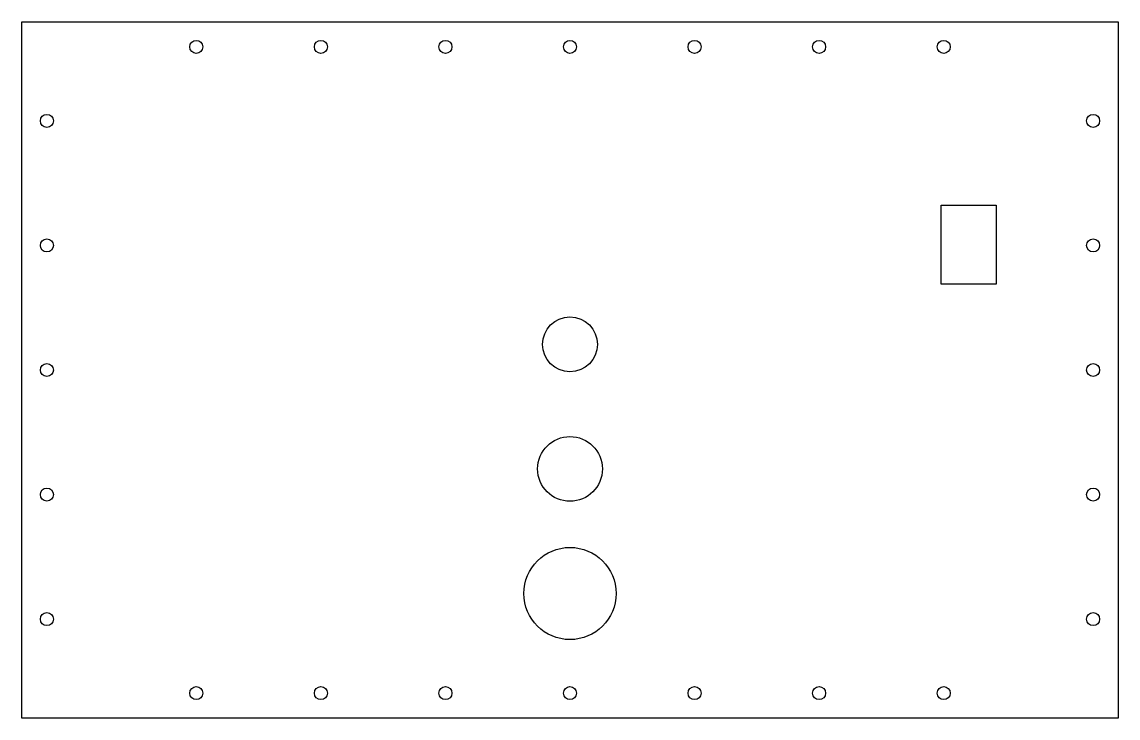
# Model space of a CAD drawing. Extents: x 237 to 677, y 165 to 444.
import ezdxf

# ---------------------------------------------------------------- set-up
doc = ezdxf.new("R2010")
doc.units = 0
doc.layers.add('ProjItem003', color=7, linetype='CONTINUOUS')

msp = doc.modelspace()

# ---------------------------------------------------------------- linework, layer by layer
at = {"layer": 'ProjItem003'}
for p, q in [((237.2, 444.5), (677.2, 444.5)), ((237.2, 165.1), (237.2, 444.5)), ((677.2, 444.5), (677.2, 165.1)), ((606.2, 370.95), (628.2, 370.95)), ((606.2, 339.25), (606.2, 370.95)), ((628.2, 370.95), (628.2, 339.25)), ((628.2, 339.25), (606.2, 339.25)), ((677.2, 165.1), (237.2, 165.1))]:
    msp.add_line(p, q, dxfattribs=at)
for centre, radius in [((307.2, 434.5), 2.61), ((357.2, 434.5), 2.61), ((407.2, 434.5), 2.61), ((457.2, 434.5), 2.61), ((507.2, 434.5), 2.61), ((557.2, 434.5), 2.61), ((607.2, 434.5), 2.61), ((247.2, 404.8), 2.61), ((667.2, 404.8), 2.61), ((247.2, 354.8), 2.61), ((667.2, 354.8), 2.61), ((457.2, 315.1), 11), ((247.2, 304.8), 2.61), ((667.2, 304.8), 2.61), ((457.2, 265.1), 13), ((247.2, 254.8), 2.61), ((667.2, 254.8), 2.61), ((457.2, 215.1), 18.5), ((247.2, 204.8), 2.61), ((667.2, 204.8), 2.61), ((307.2, 175.1), 2.61), ((357.2, 175.1), 2.61), ((407.2, 175.1), 2.61), ((457.2, 175.1), 2.61), ((507.2, 175.1), 2.61), ((557.2, 175.1), 2.61), ((607.2, 175.1), 2.61)]:
    msp.add_circle(centre, radius, dxfattribs=at)

doc.saveas('drawing.dxf')
